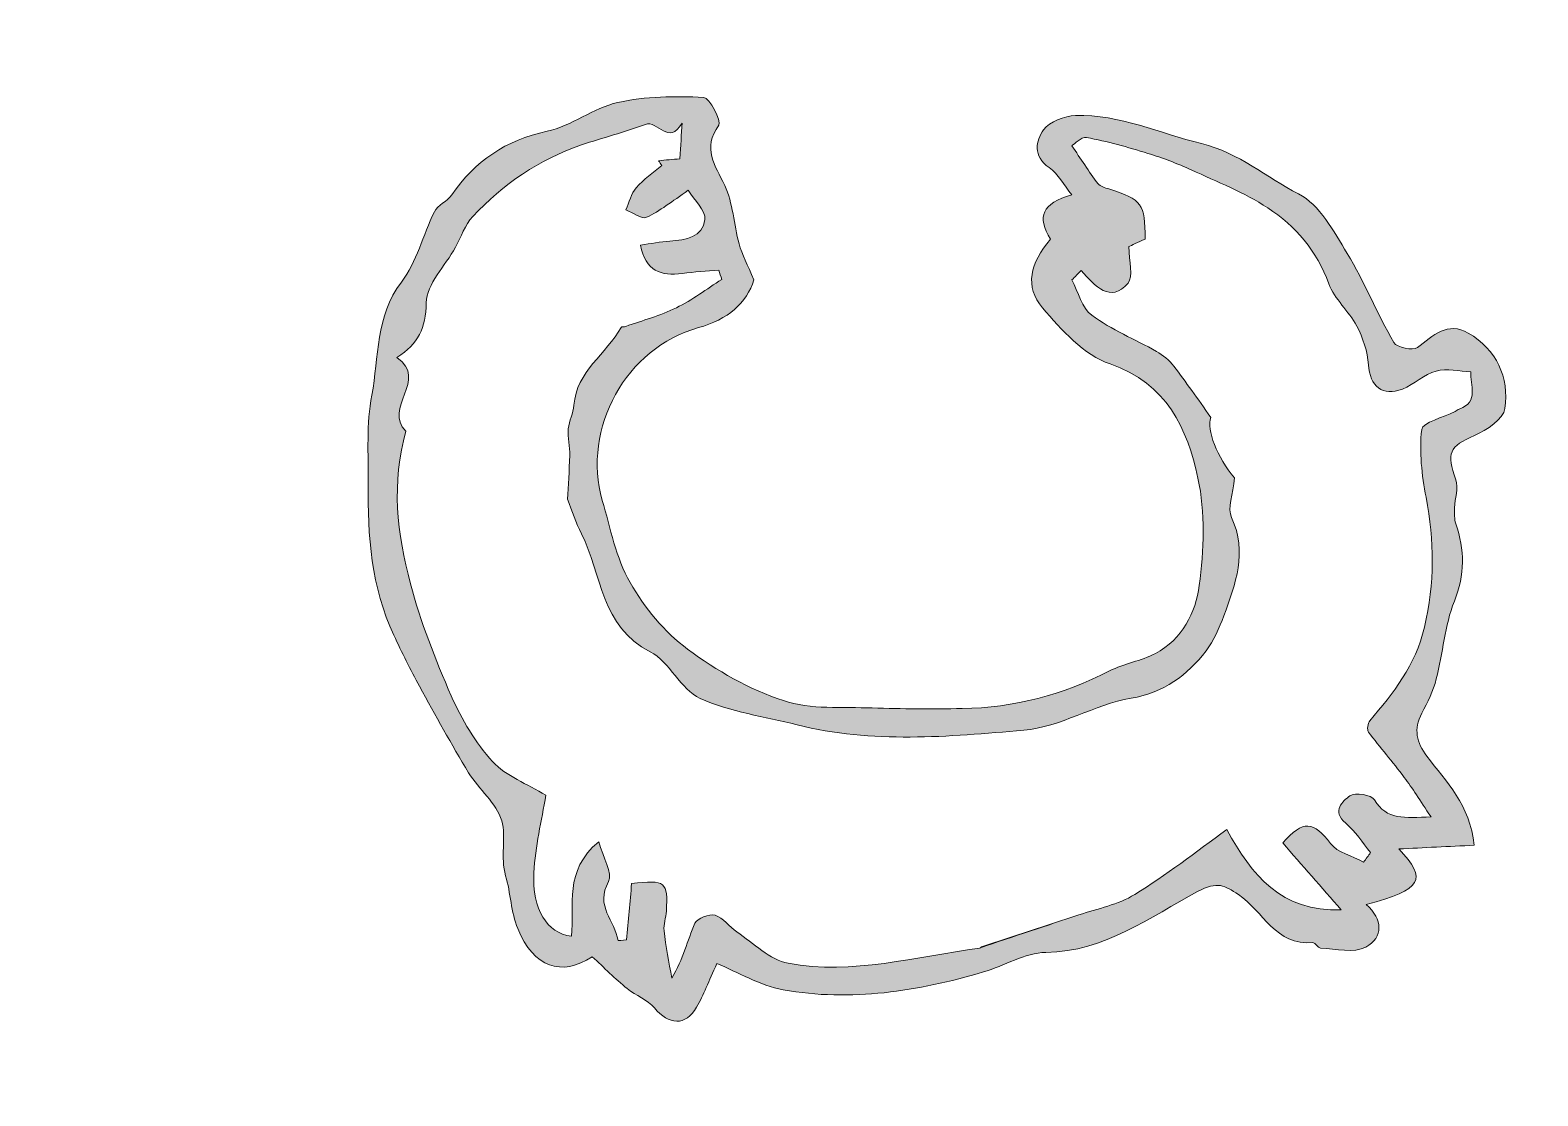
# Model space of a CAD drawing. Header units: inches. Extents: x 2.8 to 15.2, y 2.3 to 21.7.
# Drawn here: x 10.128 to 12.833, y 6.908 to 8.82 of the extents above; entities that cross this region are included whole.
import ezdxf

# ---------------------------------------------------------------- set-up
doc = ezdxf.new("R2010")
doc.units = ezdxf.units.IN
doc.header["$MEASUREMENT"] = 0
doc.layers.add('Layer 1', color=7, linetype='Continuous')

# ---------------------------------------------------------------- blocks, each defined once
blk = doc.blocks.new('block 2')
at = {"layer": 'Layer 1', "lineweight": 0}
blk.add_open_spline([(2.7778, 21.7431), (6.9259, 21.7431), (11.0741, 21.7431), (15.2222, 21.7431), (15.2222, 15.2477), (15.2222, 8.7523), (15.2222, 2.2569), (11.0741, 2.2569), (6.9259, 2.2569), (2.7778, 2.2569), (2.7778, 8.7523), (2.7778, 15.2477), (2.7778, 21.7431)], degree=3, knots=[0, 0, 0, 0, 1, 1, 1, 2, 2, 2, 3, 3, 3, 4, 4, 4, 4], dxfattribs=at)
blk = doc.blocks.new('block 10')
at = {"layer": 'Layer 1', "lineweight": 0}
blk.add_open_spline([(11.3603, 7.1452), (11.3982, 7.1296), (11.4372, 7.1057), (11.4791, 7.0981), (11.601, 7.0761), (11.7208, 7.0954), (11.8384, 7.13), (11.8761, 7.1411), (11.913, 7.1646), (11.9505, 7.1651), (12.0564, 7.1665), (12.1371, 7.2288), (12.2227, 7.2743), (12.2589, 7.2934), (12.2711, 7.2854), (12.2962, 7.2689), (12.3403, 7.2399), (12.3625, 7.1762), (12.4298, 7.1827), (12.4339, 7.1831), (12.4387, 7.1728), (12.4434, 7.1727), (12.4708, 7.1718), (12.5033, 7.1632), (12.5246, 7.1747), (12.5563, 7.1918), (12.5558, 7.2246), (12.5251, 7.2513), (12.6258, 7.2777), (12.6364, 7.2961), (12.5839, 7.3509), (12.6288, 7.3531), (12.6732, 7.3552), (12.7193, 7.3574), (12.7116, 7.4304), (12.6685, 7.4715), (12.6342, 7.5172), (12.6158, 7.5416), (12.6098, 7.5657), (12.6251, 7.5943), (12.6356, 7.6139), (12.6456, 7.6345), (12.6511, 7.656), (12.663, 7.7022), (12.6659, 7.7516), (12.6835, 7.7953), (12.7028, 7.8435), (12.7018, 7.8875), (12.6861, 7.9343), (12.6831, 7.9431), (12.6837, 7.9533), (12.684, 7.9629), (12.6844, 7.9799), (12.6911, 7.9987), (12.6859, 8.0134), (12.6685, 8.0618), (12.6743, 8.073), (12.7197, 8.0928), (12.7416, 8.1023), (12.7715, 8.1224), (12.7742, 8.1412), (12.7823, 8.1975), (12.759, 8.2472), (12.7084, 8.2768), (12.6719, 8.2982), (12.6451, 8.2722), (12.6171, 8.2505), (12.6094, 8.2445), (12.5799, 8.2507), (12.5748, 8.2596), (12.5449, 8.3118), (12.5223, 8.3683), (12.4911, 8.4197), (12.4672, 8.4592), (12.4415, 8.5075), (12.4039, 8.5265), (12.3461, 8.5558), (12.2977, 8.6003), (12.2298, 8.6168), (12.1547, 8.635), (12.0832, 8.6697), (12.0038, 8.667), (11.9838, 8.6663), (11.9572, 8.6563), (11.9463, 8.6413), (11.9324, 8.622), (11.9266, 8.5944), (11.9563, 8.5737), (11.9727, 8.5624), (11.983, 8.5424), (11.9972, 8.5249), (11.9435, 8.5088), (11.9338, 8.4862), (11.9588, 8.4452), (11.9222, 8.4017), (11.9121, 8.3602), (11.9445, 8.322), (11.9783, 8.2821), (12.0189, 8.2373), (12.0657, 8.2212), (12.1681, 8.1859), (12.2041, 8.1053), (12.2235, 8.0162), (12.2369, 7.9545), (12.234, 7.887), (12.2257, 7.8238), (12.2194, 7.7753), (12.1954, 7.7269), (12.147, 7.7016), (12.1212, 7.6881), (12.0908, 7.6836), (12.0648, 7.6703), (11.9815, 7.6278), (11.8937, 7.6041), (11.8002, 7.6028), (11.7465, 7.6021), (11.6927, 7.6019), (11.6391, 7.6039), (11.5856, 7.6059), (11.5288, 7.6006), (11.4796, 7.617), (11.4186, 7.6373), (11.3596, 7.6707), (11.3078, 7.7094), (11.2664, 7.7404), (11.2301, 7.7837), (11.2045, 7.8288), (11.1793, 7.8732), (11.1692, 7.9264), (11.1547, 7.9764), (11.1175, 8.1051), (11.1976, 8.2509), (11.3271, 8.2864), (11.3802, 8.3009), (11.4138, 8.3305), (11.4267, 8.3722), (11.4154, 8.3991), (11.4054, 8.4174), (11.4, 8.4369), (11.3904, 8.4717), (11.3893, 8.5099), (11.3743, 8.5417), (11.357, 8.5781), (11.3332, 8.6078), (11.3638, 8.6497), (11.369, 8.6569), (11.3471, 8.6992), (11.3366, 8.6997), (11.2853, 8.702), (11.2323, 8.7017), (11.1825, 8.6906), (11.1385, 8.6808), (11.0996, 8.6483), (11.0556, 8.6389), (10.9815, 8.6231), (10.9265, 8.5855), (10.8844, 8.5245), (10.8763, 8.5128), (10.8595, 8.5064), (10.8534, 8.4941), (10.8326, 8.4526), (10.8219, 8.4041), (10.7944, 8.3682), (10.747, 8.3063), (10.7541, 8.2334), (10.7411, 8.1652), (10.7313, 8.1137), (10.735, 8.0595), (10.7345, 8.0065), (10.7336, 7.9132), (10.74, 7.8207), (10.7806, 7.7344), (10.7952, 7.7034), (10.8102, 7.6727), (10.8267, 7.6427), (10.8552, 7.5905), (10.8838, 7.5384), (10.9148, 7.4877), (10.9331, 7.4577), (10.9649, 7.4332), (10.9742, 7.4014), (10.9828, 7.3716), (10.9713, 7.3359), (10.9811, 7.3027), (10.9903, 7.2717), (10.9909, 7.2376), (11.0029, 7.208), (11.0314, 7.1377), (11.0815, 7.1213), (11.1367, 7.1573), (11.1578, 7.1378), (11.1777, 7.118), (11.1992, 7.1002), (11.2147, 7.0874), (11.2362, 7.0804), (11.2484, 7.0654), (11.2735, 7.0346), (11.3045, 7.0326), (11.3238, 7.0666), (11.3365, 7.0889), (11.3456, 7.1133), (11.3603, 7.1452)], degree=3, knots=[0, 0, 0, 0, 1, 1, 1, 2, 2, 2, 3, 3, 3, 4, 4, 4, 5, 5, 5, 6, 6, 6, 7, 7, 7, 8, 8, 8, 9, 9, 9, 10, 10, 10, 11, 11, 11, 12, 12, 12, 13, 13, 13, 14, 14, 14, 15, 15, 15, 16, 16, 16, 17, 17, 17, 18, 18, 18, 19, 19, 19, 20, 20, 20, 21, 21, 21, 22, 22, 22, 23, 23, 23, 24, 24, 24, 25, 25, 25, 26, 26, 26, 27, 27, 27, 28, 28, 28, 29, 29, 29, 30, 30, 30, 31, 31, 31, 32, 32, 32, 33, 33, 33, 34, 34, 34, 35, 35, 35, 36, 36, 36, 37, 37, 37, 38, 38, 38, 39, 39, 39, 40, 40, 40, 41, 41, 41, 42, 42, 42, 43, 43, 43, 44, 44, 44, 45, 45, 45, 46, 46, 46, 47, 47, 47, 48, 48, 48, 49, 49, 49, 50, 50, 50, 51, 51, 51, 52, 52, 52, 53, 53, 53, 54, 54, 54, 55, 55, 55, 56, 56, 56, 57, 57, 57, 58, 58, 58, 59, 59, 59, 60, 60, 60, 61, 61, 61, 62, 62, 62, 63, 63, 63, 64, 64, 64, 65, 65, 65, 66, 66, 66, 67, 67, 67, 67], dxfattribs=at)
blk = doc.blocks.new('block 57')
at = {"layer": 'Layer 1', "lineweight": 0}
blk.add_open_spline([(11.3603, 7.1452), (11.3456, 7.1133), (11.3365, 7.0889), (11.3238, 7.0666), (11.3045, 7.0326), (11.2735, 7.0346), (11.2484, 7.0654), (11.2362, 7.0804), (11.2147, 7.0874), (11.1992, 7.1002), (11.1777, 7.118), (11.1578, 7.1378), (11.1367, 7.1573), (11.0815, 7.1213), (11.0314, 7.1377), (11.0029, 7.208), (10.9909, 7.2376), (10.9903, 7.2717), (10.9811, 7.3027), (10.9713, 7.3359), (10.9828, 7.3716), (10.9742, 7.4014), (10.9649, 7.4332), (10.9331, 7.4577), (10.9148, 7.4877), (10.8838, 7.5384), (10.8552, 7.5905), (10.8267, 7.6427), (10.8102, 7.6727), (10.7952, 7.7034), (10.7806, 7.7344), (10.74, 7.8207), (10.7336, 7.9132), (10.7345, 8.0065), (10.735, 8.0595), (10.7313, 8.1137), (10.7411, 8.1652), (10.7541, 8.2334), (10.747, 8.3063), (10.7944, 8.3682), (10.8219, 8.4041), (10.8326, 8.4526), (10.8534, 8.4941), (10.8595, 8.5064), (10.8763, 8.5128), (10.8844, 8.5245), (10.9265, 8.5855), (10.9815, 8.6231), (11.0556, 8.6389), (11.0996, 8.6483), (11.1385, 8.6808), (11.1825, 8.6906), (11.2323, 8.7017), (11.2853, 8.702), (11.3366, 8.6997), (11.3471, 8.6992), (11.369, 8.6569), (11.3638, 8.6497), (11.3332, 8.6078), (11.357, 8.5781), (11.3743, 8.5417), (11.3893, 8.5099), (11.3904, 8.4717), (11.4, 8.4369), (11.4054, 8.4174), (11.4154, 8.3991), (11.4267, 8.3722), (11.4138, 8.3305), (11.3802, 8.3009), (11.3271, 8.2864), (11.1976, 8.2509), (11.1175, 8.1051), (11.1547, 7.9764), (11.1692, 7.9264), (11.1793, 7.8732), (11.2045, 7.8288), (11.2301, 7.7837), (11.2664, 7.7404), (11.3078, 7.7094), (11.3596, 7.6707), (11.4186, 7.6373), (11.4796, 7.617), (11.5288, 7.6006), (11.5856, 7.6059), (11.6391, 7.6039), (11.6927, 7.6019), (11.7465, 7.6021), (11.8002, 7.6028), (11.8937, 7.6041), (11.9815, 7.6278), (12.0648, 7.6703), (12.0908, 7.6836), (12.1212, 7.6881), (12.147, 7.7016), (12.1954, 7.7269), (12.2194, 7.7753), (12.2257, 7.8238), (12.234, 7.887), (12.2369, 7.9545), (12.2235, 8.0162), (12.2041, 8.1053), (12.1681, 8.1859), (12.0657, 8.2212), (12.0189, 8.2373), (11.9783, 8.2821), (11.9445, 8.322), (11.9121, 8.3602), (11.9222, 8.4017), (11.9588, 8.4452), (11.9338, 8.4862), (11.9435, 8.5088), (11.9972, 8.5249), (11.983, 8.5424), (11.9727, 8.5624), (11.9563, 8.5737), (11.9266, 8.5944), (11.9324, 8.622), (11.9463, 8.6413), (11.9572, 8.6563), (11.9838, 8.6663), (12.0038, 8.667), (12.0832, 8.6697), (12.1547, 8.635), (12.2298, 8.6168), (12.2977, 8.6003), (12.3461, 8.5558), (12.4039, 8.5265), (12.4415, 8.5075), (12.4672, 8.4592), (12.4911, 8.4197), (12.5223, 8.3683), (12.5449, 8.3118), (12.5748, 8.2596), (12.5799, 8.2507), (12.6094, 8.2445), (12.6171, 8.2505), (12.6451, 8.2722), (12.6719, 8.2982), (12.7084, 8.2768), (12.759, 8.2472), (12.7823, 8.1975), (12.7742, 8.1412), (12.7715, 8.1224), (12.7416, 8.1023), (12.7197, 8.0928), (12.6743, 8.073), (12.6685, 8.0618), (12.6859, 8.0134), (12.6911, 7.9987), (12.6844, 7.9799), (12.684, 7.9629), (12.6837, 7.9533), (12.6831, 7.9431), (12.6861, 7.9343), (12.7018, 7.8875), (12.7028, 7.8435), (12.6835, 7.7953), (12.6659, 7.7516), (12.663, 7.7022), (12.6511, 7.656), (12.6456, 7.6345), (12.6356, 7.6139), (12.6251, 7.5943), (12.6098, 7.5657), (12.6158, 7.5416), (12.6342, 7.5172), (12.6685, 7.4715), (12.7116, 7.4304), (12.7193, 7.3574), (12.6732, 7.3552), (12.6288, 7.3531), (12.5839, 7.3509), (12.6364, 7.2961), (12.6258, 7.2777), (12.5251, 7.2513), (12.5558, 7.2246), (12.5563, 7.1918), (12.5246, 7.1747), (12.5033, 7.1632), (12.4708, 7.1718), (12.4434, 7.1727), (12.4387, 7.1728), (12.4339, 7.1831), (12.4298, 7.1827), (12.3625, 7.1762), (12.3403, 7.2399), (12.2962, 7.2689), (12.2711, 7.2854), (12.2589, 7.2934), (12.2227, 7.2743), (12.1371, 7.2288), (12.0564, 7.1665), (11.9505, 7.1651), (11.913, 7.1646), (11.8761, 7.1411), (11.8384, 7.13), (11.7208, 7.0954), (11.601, 7.0761), (11.4791, 7.0981), (11.4372, 7.1057), (11.3982, 7.1296), (11.3603, 7.1452)], degree=3, knots=[0, 0, 0, 0, 1, 1, 1, 2, 2, 2, 3, 3, 3, 4, 4, 4, 5, 5, 5, 6, 6, 6, 7, 7, 7, 8, 8, 8, 9, 9, 9, 10, 10, 10, 11, 11, 11, 12, 12, 12, 13, 13, 13, 14, 14, 14, 15, 15, 15, 16, 16, 16, 17, 17, 17, 18, 18, 18, 19, 19, 19, 20, 20, 20, 21, 21, 21, 22, 22, 22, 23, 23, 23, 24, 24, 24, 25, 25, 25, 26, 26, 26, 27, 27, 27, 28, 28, 28, 29, 29, 29, 30, 30, 30, 31, 31, 31, 32, 32, 32, 33, 33, 33, 34, 34, 34, 35, 35, 35, 36, 36, 36, 37, 37, 37, 38, 38, 38, 39, 39, 39, 40, 40, 40, 41, 41, 41, 42, 42, 42, 43, 43, 43, 44, 44, 44, 45, 45, 45, 46, 46, 46, 47, 47, 47, 48, 48, 48, 49, 49, 49, 50, 50, 50, 51, 51, 51, 52, 52, 52, 53, 53, 53, 54, 54, 54, 55, 55, 55, 56, 56, 56, 57, 57, 57, 58, 58, 58, 59, 59, 59, 60, 60, 60, 61, 61, 61, 62, 62, 62, 63, 63, 63, 64, 64, 64, 65, 65, 65, 66, 66, 66, 67, 67, 67, 67], dxfattribs=at)
blk = doc.blocks.new('block 58')
at = {"layer": 'Layer 1', "lineweight": 0}
blk.add_open_spline([(12.0138, 8.389), (12.0083, 8.3833), (12.0027, 8.3777), (11.9972, 8.372), (12.0087, 8.3503), (12.0151, 8.3217), (12.0329, 8.3086), (12.0683, 8.2825), (12.1104, 8.2656), (12.1491, 8.2437), (12.1607, 8.2371), (12.1719, 8.2278), (12.1801, 8.2172), (12.202, 8.1889), (12.2222, 8.1593), (12.2465, 8.1254), (12.2388, 8.1037), (12.2575, 8.0533), (12.289, 8.0169), (12.2862, 7.9872), (12.276, 7.9622), (12.2837, 7.9455), (12.3127, 7.8828), (12.2907, 7.8264), (12.2699, 7.7694), (12.2619, 7.7473), (12.252, 7.7247), (12.2379, 7.7063), (12.2039, 7.662), (12.1631, 7.6318), (12.1033, 7.6213), (12.0377, 7.6098), (11.9761, 7.5696), (11.9108, 7.564), (11.7757, 7.5523), (11.6388, 7.5395), (11.5041, 7.5737), (11.4457, 7.5885), (11.3842, 7.5965), (11.3302, 7.6211), (11.295, 7.637), (11.2756, 7.6867), (11.2406, 7.7046), (11.1516, 7.7502), (11.1539, 7.8436), (11.1173, 7.9165), (11.1075, 7.9361), (11.1007, 7.9572), (11.0922, 7.9785), (11.0935, 8.0022), (11.0956, 8.0297), (11.0962, 8.0571), (11.0965, 8.073), (11.0925, 8.0891), (11.0937, 8.1049), (11.0949, 8.1192), (11.1028, 8.1329), (11.1038, 8.1471), (11.108, 8.2085), (11.1624, 8.2391), (11.1884, 8.2869), (11.1892, 8.2885), (11.1941, 8.2876), (11.1968, 8.2886), (11.2272, 8.2994), (11.2587, 8.3079), (11.2875, 8.322), (11.3161, 8.3361), (11.3419, 8.3557), (11.369, 8.3729), (11.3672, 8.3786), (11.3654, 8.3842), (11.3636, 8.3898), (11.3417, 8.3878), (11.3198, 8.3867), (11.2981, 8.3838), (11.2601, 8.3786), (11.2321, 8.3877), (11.2233, 8.4344), (11.2418, 8.4371), (11.2588, 8.4407), (11.2759, 8.4418), (11.3045, 8.4436), (11.3348, 8.4493), (11.3386, 8.4806), (11.3406, 8.4965), (11.3197, 8.5153), (11.309, 8.5329), (11.2793, 8.513), (11.2581, 8.4955), (11.234, 8.4845), (11.2254, 8.4806), (11.2095, 8.4929), (11.1969, 8.4978), (11.2029, 8.5113), (11.2064, 8.5269), (11.2156, 8.5376), (11.2286, 8.5528), (11.2459, 8.5643), (11.2614, 8.5774), (11.2595, 8.5803), (11.2576, 8.5832), (11.2557, 8.586), (11.2684, 8.5872), (11.281, 8.5883), (11.294, 8.5895), (11.2953, 8.6127), (11.2965, 8.6332), (11.2977, 8.6536), (11.275, 8.612), (11.2532, 8.6594), (11.2319, 8.6512), (11.1946, 8.6367), (11.1552, 8.6274), (11.1173, 8.6143), (11.0414, 8.5883), (10.9767, 8.544), (10.9221, 8.4859), (10.9081, 8.471), (10.9016, 8.4492), (10.8913, 8.4307), (10.8728, 8.3974), (10.8393, 8.3645), (10.8388, 8.331), (10.838, 8.2859), (10.8246, 8.2571), (10.7862, 8.233), (10.8441, 8.1926), (10.7596, 8.1415), (10.8023, 8.1008), (10.7759, 8.0086), (10.7864, 7.9165), (10.8104, 7.8269), (10.8288, 7.758), (10.855, 7.6907), (10.8837, 7.6254), (10.9023, 7.5832), (10.927, 7.5414), (10.9579, 7.5076), (10.982, 7.4814), (11.0198, 7.4677), (11.0533, 7.4474), (11.0459, 7.4016), (11.0341, 7.3551), (11.0319, 7.3081), (11.0288, 7.2415), (11.055, 7.2007), (11.0991, 7.1941), (11.1051, 7.2492), (11.0847, 7.3115), (11.1483, 7.3637), (11.1558, 7.3361), (11.1742, 7.3064), (11.1659, 7.2922), (11.1408, 7.2488), (11.1778, 7.2213), (11.1829, 7.1865), (11.1829, 7.1862), (11.1908, 7.1871), (11.1981, 7.1876), (11.2012, 7.222), (11.2043, 7.2559), (11.2073, 7.2887), (11.2681, 7.296), (11.2729, 7.292), (11.2696, 7.2391), (11.2689, 7.2274), (11.2641, 7.2155), (11.2654, 7.2041), (11.2687, 7.1757), (11.2745, 7.1475), (11.2792, 7.1192), (11.2999, 7.1532), (11.3075, 7.1866), (11.3207, 7.2174), (11.3246, 7.2264), (11.3467, 7.2349), (11.3569, 7.2319), (11.3716, 7.2274), (11.3824, 7.2111), (11.3962, 7.2018), (11.4263, 7.1817), (11.4551, 7.1518), (11.4882, 7.1456), (11.6039, 7.1239), (11.7172, 7.158), (11.8313, 7.1727), (11.8326, 7.1728), (11.8336, 7.1744), (11.8349, 7.1749), (11.8932, 7.1941), (11.9516, 7.213), (12.0098, 7.2325), (12.0436, 7.2438), (12.0804, 7.2508), (12.1101, 7.2691), (12.1663, 7.3036), (12.2183, 7.3447), (12.2754, 7.3855), (12.3195, 7.3042), (12.3726, 7.2374), (12.4806, 7.2417), (12.4454, 7.2818), (12.4102, 7.3219), (12.3755, 7.3616), (12.4125, 7.4036), (12.4309, 7.4004), (12.4611, 7.3608), (12.4737, 7.3441), (12.5004, 7.3381), (12.5207, 7.3273), (12.5249, 7.333), (12.5291, 7.3387), (12.5333, 7.3444), (12.5186, 7.3621), (12.5058, 7.3822), (12.4885, 7.397), (12.4627, 7.4191), (12.4835, 7.437), (12.4959, 7.4459), (12.5051, 7.4525), (12.5353, 7.4479), (12.5403, 7.4392), (12.5621, 7.4016), (12.5934, 7.4073), (12.6416, 7.4082), (12.6212, 7.4385), (12.6084, 7.4597), (12.5936, 7.4793), (12.5728, 7.5069), (12.55, 7.533), (12.5294, 7.5607), (12.5264, 7.5647), (12.5281, 7.5763), (12.5319, 7.5808), (12.5743, 7.6311), (12.6135, 7.6799), (12.6299, 7.7487), (12.6487, 7.8281), (12.6473, 7.9036), (12.6327, 7.9819), (12.6252, 8.0219), (12.62, 8.0639), (12.625, 8.1036), (12.6267, 8.1166), (12.6638, 8.1251), (12.6847, 8.1357), (12.6873, 8.137), (12.6895, 8.1393), (12.6922, 8.1403), (12.729, 8.1532), (12.7107, 8.1834), (12.7133, 8.2071), (12.6924, 8.2079), (12.6702, 8.2136), (12.6508, 8.2084), (12.6294, 8.2027), (12.6115, 8.1848), (12.5904, 8.1763), (12.5544, 8.1619), (12.5321, 8.1813), (12.5294, 8.2198), (12.5277, 8.2434), (12.5195, 8.2681), (12.5085, 8.2893), (12.4944, 8.3161), (12.4683, 8.3376), (12.4582, 8.3653), (12.4368, 8.4242), (12.3987, 8.4688), (12.3487, 8.5014), (12.3062, 8.5291), (12.2579, 8.5482), (12.2115, 8.5695), (12.1863, 8.5811), (12.16, 8.591), (12.1335, 8.5991), (12.0973, 8.6103), (12.0606, 8.6208), (12.0234, 8.6275), (12.0139, 8.6292), (12.0017, 8.6156), (11.9971, 8.6129), (12.0128, 8.5897), (12.0277, 8.5667), (12.0441, 8.5448), (12.048, 8.5397), (12.0566, 8.5376), (12.0635, 8.5353), (12.1238, 8.5156), (12.1287, 8.509), (12.1285, 8.4453), (12.1162, 8.4396), (12.1035, 8.4337), (12.0995, 8.4319), (12.0995, 8.4051), (12.1078, 8.3781), (12.098, 8.3665), (12.0664, 8.3292), (12.0389, 8.361), (12.0138, 8.389)], degree=3, knots=[0, 0, 0, 0, 1, 1, 1, 2, 2, 2, 3, 3, 3, 4, 4, 4, 5, 5, 5, 6, 6, 6, 7, 7, 7, 8, 8, 8, 9, 9, 9, 10, 10, 10, 11, 11, 11, 12, 12, 12, 13, 13, 13, 14, 14, 14, 15, 15, 15, 16, 16, 16, 17, 17, 17, 18, 18, 18, 19, 19, 19, 20, 20, 20, 21, 21, 21, 22, 22, 22, 23, 23, 23, 24, 24, 24, 25, 25, 25, 26, 26, 26, 27, 27, 27, 28, 28, 28, 29, 29, 29, 30, 30, 30, 31, 31, 31, 32, 32, 32, 33, 33, 33, 34, 34, 34, 35, 35, 35, 36, 36, 36, 37, 37, 37, 38, 38, 38, 39, 39, 39, 40, 40, 40, 41, 41, 41, 42, 42, 42, 43, 43, 43, 44, 44, 44, 45, 45, 45, 46, 46, 46, 47, 47, 47, 48, 48, 48, 49, 49, 49, 50, 50, 50, 51, 51, 51, 52, 52, 52, 53, 53, 53, 54, 54, 54, 55, 55, 55, 56, 56, 56, 57, 57, 57, 58, 58, 58, 59, 59, 59, 60, 60, 60, 61, 61, 61, 62, 62, 62, 63, 63, 63, 64, 64, 64, 65, 65, 65, 66, 66, 66, 67, 67, 67, 68, 68, 68, 69, 69, 69, 70, 70, 70, 71, 71, 71, 72, 72, 72, 73, 73, 73, 74, 74, 74, 75, 75, 75, 76, 76, 76, 77, 77, 77, 78, 78, 78, 79, 79, 79, 80, 80, 80, 81, 81, 81, 82, 82, 82, 83, 83, 83, 84, 84, 84, 85, 85, 85, 86, 86, 86, 87, 87, 87, 88, 88, 88, 89, 89, 89, 90, 90, 90, 91, 91, 91, 92, 92, 92, 93, 93, 93, 94, 94, 94, 95, 95, 95, 96, 96, 96, 97, 97, 97, 98, 98, 98, 99, 99, 99, 100, 100, 100, 100], dxfattribs=at)
blk = doc.blocks.new('block 59')
at = {"layer": 'Layer 1', "true_color": 0xffffff}
h = blk.add_hatch(color=7, dxfattribs=at)
h.dxf.hatch_style = 2
edge = h.paths.add_edge_path()
edge.add_spline(control_points=[(11.3603, 7.1452), (11.3456, 7.1133), (11.3365, 7.0889), (11.3238, 7.0666), (11.3045, 7.0326), (11.2735, 7.0346), (11.2484, 7.0654), (11.2362, 7.0804), (11.2147, 7.0874), (11.1992, 7.1002), (11.1777, 7.118), (11.1578, 7.1378), (11.1367, 7.1573), (11.0815, 7.1213), (11.0314, 7.1377), (11.0029, 7.208), (10.9909, 7.2376), (10.9903, 7.2717), (10.9811, 7.3027), (10.9713, 7.3359), (10.9828, 7.3716), (10.9742, 7.4014), (10.9649, 7.4332), (10.9331, 7.4577), (10.9148, 7.4877), (10.8838, 7.5384), (10.8552, 7.5905), (10.8267, 7.6427), (10.8102, 7.6727), (10.7952, 7.7034), (10.7806, 7.7344), (10.74, 7.8207), (10.7336, 7.9132), (10.7345, 8.0065), (10.735, 8.0595), (10.7313, 8.1137), (10.7411, 8.1652), (10.7541, 8.2334), (10.747, 8.3063), (10.7944, 8.3682), (10.8219, 8.4041), (10.8326, 8.4526), (10.8534, 8.4941), (10.8595, 8.5064), (10.8763, 8.5128), (10.8844, 8.5245), (10.9265, 8.5855), (10.9815, 8.6231), (11.0556, 8.6389), (11.0996, 8.6483), (11.1385, 8.6808), (11.1825, 8.6906), (11.2323, 8.7017), (11.2853, 8.702), (11.3366, 8.6997), (11.3471, 8.6992), (11.369, 8.6569), (11.3638, 8.6497), (11.3332, 8.6078), (11.357, 8.5781), (11.3743, 8.5417), (11.3893, 8.5099), (11.3904, 8.4717), (11.4, 8.4369), (11.4054, 8.4174), (11.4154, 8.3991), (11.4267, 8.3722), (11.4138, 8.3305), (11.3802, 8.3009), (11.3271, 8.2864), (11.1976, 8.2509), (11.1175, 8.1051), (11.1547, 7.9764), (11.1692, 7.9264), (11.1793, 7.8732), (11.2045, 7.8288), (11.2301, 7.7837), (11.2664, 7.7404), (11.3078, 7.7094), (11.3596, 7.6707), (11.4186, 7.6373), (11.4796, 7.617), (11.5288, 7.6006), (11.5856, 7.6059), (11.6391, 7.6039), (11.6927, 7.6019), (11.7465, 7.6021), (11.8002, 7.6028), (11.8937, 7.6041), (11.9815, 7.6278), (12.0648, 7.6703), (12.0908, 7.6836), (12.1212, 7.6881), (12.147, 7.7016), (12.1954, 7.7269), (12.2194, 7.7753), (12.2257, 7.8238), (12.234, 7.887), (12.2369, 7.9545), (12.2235, 8.0162), (12.2041, 8.1053), (12.1681, 8.1859), (12.0657, 8.2212), (12.0189, 8.2373), (11.9783, 8.2821), (11.9445, 8.322), (11.9121, 8.3602), (11.9222, 8.4017), (11.9588, 8.4452), (11.9338, 8.4862), (11.9435, 8.5088), (11.9972, 8.5249), (11.983, 8.5424), (11.9727, 8.5624), (11.9563, 8.5737), (11.9266, 8.5944), (11.9324, 8.622), (11.9463, 8.6413), (11.9572, 8.6563), (11.9838, 8.6663), (12.0038, 8.667), (12.0832, 8.6697), (12.1547, 8.635), (12.2298, 8.6168), (12.2977, 8.6003), (12.3461, 8.5558), (12.4039, 8.5265), (12.4415, 8.5075), (12.4672, 8.4592), (12.4911, 8.4197), (12.5223, 8.3683), (12.5449, 8.3118), (12.5748, 8.2596), (12.5799, 8.2507), (12.6094, 8.2445), (12.6171, 8.2505), (12.6451, 8.2722), (12.6719, 8.2982), (12.7084, 8.2768), (12.759, 8.2472), (12.7823, 8.1975), (12.7742, 8.1412), (12.7715, 8.1224), (12.7416, 8.1023), (12.7197, 8.0928), (12.6743, 8.073), (12.6685, 8.0618), (12.6859, 8.0134), (12.6911, 7.9987), (12.6844, 7.9799), (12.684, 7.9629), (12.6837, 7.9533), (12.6831, 7.9431), (12.6861, 7.9343), (12.7018, 7.8875), (12.7028, 7.8435), (12.6835, 7.7953), (12.6659, 7.7516), (12.663, 7.7022), (12.6511, 7.656), (12.6456, 7.6345), (12.6356, 7.6139), (12.6251, 7.5943), (12.6098, 7.5657), (12.6158, 7.5416), (12.6342, 7.5172), (12.6685, 7.4715), (12.7116, 7.4304), (12.7193, 7.3574), (12.6732, 7.3552), (12.6288, 7.3531), (12.5839, 7.3509), (12.6364, 7.2961), (12.6258, 7.2777), (12.5251, 7.2513), (12.5558, 7.2246), (12.5563, 7.1918), (12.5246, 7.1747), (12.5033, 7.1632), (12.4708, 7.1718), (12.4434, 7.1727), (12.4387, 7.1728), (12.4339, 7.1831), (12.4298, 7.1827), (12.3625, 7.1762), (12.3403, 7.2399), (12.2962, 7.2689), (12.2711, 7.2854), (12.2589, 7.2934), (12.2227, 7.2743), (12.1371, 7.2288), (12.0564, 7.1665), (11.9505, 7.1651), (11.913, 7.1646), (11.8761, 7.1411), (11.8384, 7.13), (11.7208, 7.0954), (11.601, 7.0761), (11.4791, 7.0981), (11.4372, 7.1057), (11.3982, 7.1296), (11.3603, 7.1452)], knot_values=[0, 0, 0, 0, 1, 1, 1, 2, 2, 2, 3, 3, 3, 4, 4, 4, 5, 5, 5, 6, 6, 6, 7, 7, 7, 8, 8, 8, 9, 9, 9, 10, 10, 10, 11, 11, 11, 12, 12, 12, 13, 13, 13, 14, 14, 14, 15, 15, 15, 16, 16, 16, 17, 17, 17, 18, 18, 18, 19, 19, 19, 20, 20, 20, 21, 21, 21, 22, 22, 22, 23, 23, 23, 24, 24, 24, 25, 25, 25, 26, 26, 26, 27, 27, 27, 28, 28, 28, 29, 29, 29, 30, 30, 30, 31, 31, 31, 32, 32, 32, 33, 33, 33, 34, 34, 34, 35, 35, 35, 36, 36, 36, 37, 37, 37, 38, 38, 38, 39, 39, 39, 40, 40, 40, 41, 41, 41, 42, 42, 42, 43, 43, 43, 44, 44, 44, 45, 45, 45, 46, 46, 46, 47, 47, 47, 48, 48, 48, 49, 49, 49, 50, 50, 50, 51, 51, 51, 52, 52, 52, 53, 53, 53, 54, 54, 54, 55, 55, 55, 56, 56, 56, 57, 57, 57, 58, 58, 58, 59, 59, 59, 60, 60, 60, 61, 61, 61, 62, 62, 62, 63, 63, 63, 64, 64, 64, 65, 65, 65, 66, 66, 66, 67, 67, 67, 67], degree=3, periodic=1)
edge = h.paths.add_edge_path()
edge.add_spline(control_points=[(12.0138, 8.389), (12.0083, 8.3833), (12.0027, 8.3777), (11.9972, 8.372), (12.0087, 8.3503), (12.0151, 8.3217), (12.0329, 8.3086), (12.0683, 8.2825), (12.1104, 8.2656), (12.1491, 8.2437), (12.1607, 8.2371), (12.1719, 8.2278), (12.1801, 8.2172), (12.202, 8.1889), (12.2222, 8.1593), (12.2465, 8.1254), (12.2388, 8.1037), (12.2575, 8.0533), (12.289, 8.0169), (12.2862, 7.9872), (12.276, 7.9622), (12.2837, 7.9455), (12.3127, 7.8828), (12.2907, 7.8264), (12.2699, 7.7694), (12.2619, 7.7473), (12.252, 7.7247), (12.2379, 7.7063), (12.2039, 7.662), (12.1631, 7.6318), (12.1033, 7.6213), (12.0377, 7.6098), (11.9761, 7.5696), (11.9108, 7.564), (11.7757, 7.5523), (11.6388, 7.5395), (11.5041, 7.5737), (11.4457, 7.5885), (11.3842, 7.5965), (11.3302, 7.6211), (11.295, 7.637), (11.2756, 7.6867), (11.2406, 7.7046), (11.1516, 7.7502), (11.1539, 7.8436), (11.1173, 7.9165), (11.1075, 7.9361), (11.1007, 7.9572), (11.0922, 7.9785), (11.0935, 8.0022), (11.0956, 8.0297), (11.0962, 8.0571), (11.0965, 8.073), (11.0925, 8.0891), (11.0937, 8.1049), (11.0949, 8.1192), (11.1028, 8.1329), (11.1038, 8.1471), (11.108, 8.2085), (11.1624, 8.2391), (11.1884, 8.2869), (11.1892, 8.2885), (11.1941, 8.2876), (11.1968, 8.2886), (11.2272, 8.2994), (11.2587, 8.3079), (11.2875, 8.322), (11.3161, 8.3361), (11.3419, 8.3557), (11.369, 8.3729), (11.3672, 8.3786), (11.3654, 8.3842), (11.3636, 8.3898), (11.3417, 8.3878), (11.3198, 8.3867), (11.2981, 8.3838), (11.2601, 8.3786), (11.2321, 8.3877), (11.2233, 8.4344), (11.2418, 8.4371), (11.2588, 8.4407), (11.2759, 8.4418), (11.3045, 8.4436), (11.3348, 8.4493), (11.3386, 8.4806), (11.3406, 8.4965), (11.3197, 8.5153), (11.309, 8.5329), (11.2793, 8.513), (11.2581, 8.4955), (11.234, 8.4845), (11.2254, 8.4806), (11.2095, 8.4929), (11.1969, 8.4978), (11.2029, 8.5113), (11.2064, 8.5269), (11.2156, 8.5376), (11.2286, 8.5528), (11.2459, 8.5643), (11.2614, 8.5774), (11.2595, 8.5803), (11.2576, 8.5832), (11.2557, 8.586), (11.2684, 8.5872), (11.281, 8.5883), (11.294, 8.5895), (11.2953, 8.6127), (11.2965, 8.6332), (11.2977, 8.6536), (11.275, 8.612), (11.2532, 8.6594), (11.2319, 8.6512), (11.1946, 8.6367), (11.1552, 8.6274), (11.1173, 8.6143), (11.0414, 8.5883), (10.9767, 8.544), (10.9221, 8.4859), (10.9081, 8.471), (10.9016, 8.4492), (10.8913, 8.4307), (10.8728, 8.3974), (10.8393, 8.3645), (10.8388, 8.331), (10.838, 8.2859), (10.8246, 8.2571), (10.7862, 8.233), (10.8441, 8.1926), (10.7596, 8.1415), (10.8023, 8.1008), (10.7759, 8.0086), (10.7864, 7.9165), (10.8104, 7.8269), (10.8288, 7.758), (10.855, 7.6907), (10.8837, 7.6254), (10.9023, 7.5832), (10.927, 7.5414), (10.9579, 7.5076), (10.982, 7.4814), (11.0198, 7.4677), (11.0533, 7.4474), (11.0459, 7.4016), (11.0341, 7.3551), (11.0319, 7.3081), (11.0288, 7.2415), (11.055, 7.2007), (11.0991, 7.1941), (11.1051, 7.2492), (11.0847, 7.3115), (11.1483, 7.3637), (11.1558, 7.3361), (11.1742, 7.3064), (11.1659, 7.2922), (11.1408, 7.2488), (11.1778, 7.2213), (11.1829, 7.1865), (11.1829, 7.1862), (11.1908, 7.1871), (11.1981, 7.1876), (11.2012, 7.222), (11.2043, 7.2559), (11.2073, 7.2887), (11.2681, 7.296), (11.2729, 7.292), (11.2696, 7.2391), (11.2689, 7.2274), (11.2641, 7.2155), (11.2654, 7.2041), (11.2687, 7.1757), (11.2745, 7.1475), (11.2792, 7.1192), (11.2999, 7.1532), (11.3075, 7.1866), (11.3207, 7.2174), (11.3246, 7.2264), (11.3467, 7.2349), (11.3569, 7.2319), (11.3716, 7.2274), (11.3824, 7.2111), (11.3962, 7.2018), (11.4263, 7.1817), (11.4551, 7.1518), (11.4882, 7.1456), (11.6039, 7.1239), (11.7172, 7.158), (11.8313, 7.1727), (11.8932, 7.1941), (11.9516, 7.213), (12.0098, 7.2325), (12.0436, 7.2438), (12.0804, 7.2508), (12.1101, 7.2691), (12.1663, 7.3036), (12.2183, 7.3447), (12.2754, 7.3855), (12.3195, 7.3042), (12.3726, 7.2374), (12.4806, 7.2417), (12.4454, 7.2818), (12.4102, 7.3219), (12.3755, 7.3616), (12.4125, 7.4036), (12.4309, 7.4004), (12.4611, 7.3608), (12.4737, 7.3441), (12.5004, 7.3381), (12.5207, 7.3273), (12.5249, 7.333), (12.5291, 7.3387), (12.5333, 7.3444), (12.5186, 7.3621), (12.5058, 7.3822), (12.4885, 7.397), (12.4627, 7.4191), (12.4835, 7.437), (12.4959, 7.4459), (12.5051, 7.4525), (12.5353, 7.4479), (12.5403, 7.4392), (12.5621, 7.4016), (12.5934, 7.4073), (12.6416, 7.4082), (12.6212, 7.4385), (12.6084, 7.4597), (12.5936, 7.4793), (12.5728, 7.5069), (12.55, 7.533), (12.5294, 7.5607), (12.5264, 7.5647), (12.5281, 7.5763), (12.5319, 7.5808), (12.5743, 7.6311), (12.6135, 7.6799), (12.6299, 7.7487), (12.6487, 7.8281), (12.6473, 7.9036), (12.6327, 7.9819), (12.6252, 8.0219), (12.62, 8.0639), (12.625, 8.1036), (12.6267, 8.1166), (12.6638, 8.1251), (12.6847, 8.1357), (12.6873, 8.137), (12.6895, 8.1393), (12.6922, 8.1403), (12.729, 8.1532), (12.7107, 8.1834), (12.7133, 8.2071), (12.6924, 8.2079), (12.6702, 8.2136), (12.6508, 8.2084), (12.6294, 8.2027), (12.6115, 8.1848), (12.5904, 8.1763), (12.5544, 8.1619), (12.5321, 8.1813), (12.5294, 8.2198), (12.5277, 8.2434), (12.5195, 8.2681), (12.5085, 8.2893), (12.4944, 8.3161), (12.4683, 8.3376), (12.4582, 8.3653), (12.4368, 8.4242), (12.3987, 8.4688), (12.3487, 8.5014), (12.3062, 8.5291), (12.2579, 8.5482), (12.2115, 8.5695), (12.1863, 8.5811), (12.16, 8.591), (12.1335, 8.5991), (12.0973, 8.6103), (12.0606, 8.6208), (12.0234, 8.6275), (12.0139, 8.6292), (12.0017, 8.6156), (11.9971, 8.6129), (12.0128, 8.5897), (12.0277, 8.5667), (12.0441, 8.5448), (12.048, 8.5397), (12.0566, 8.5376), (12.0635, 8.5353), (12.1238, 8.5156), (12.1287, 8.509), (12.1285, 8.4453), (12.1162, 8.4396), (12.1035, 8.4337), (12.0995, 8.4319), (12.0995, 8.4051), (12.1078, 8.3781), (12.098, 8.3665), (12.0664, 8.3292), (12.0389, 8.361), (12.0138, 8.389)], knot_values=[0, 0, 0, 0, 1, 1, 1, 2, 2, 2, 3, 3, 3, 4, 4, 4, 5, 5, 5, 6, 6, 6, 7, 7, 7, 8, 8, 8, 9, 9, 9, 10, 10, 10, 11, 11, 11, 12, 12, 12, 13, 13, 13, 14, 14, 14, 15, 15, 15, 16, 16, 16, 17, 17, 17, 18, 18, 18, 19, 19, 19, 20, 20, 20, 21, 21, 21, 22, 22, 22, 23, 23, 23, 24, 24, 24, 25, 25, 25, 26, 26, 26, 27, 27, 27, 28, 28, 28, 29, 29, 29, 30, 30, 30, 31, 31, 31, 32, 32, 32, 33, 33, 33, 34, 34, 34, 35, 35, 35, 36, 36, 36, 37, 37, 37, 38, 38, 38, 39, 39, 39, 40, 40, 40, 41, 41, 41, 42, 42, 42, 43, 43, 43, 44, 44, 44, 45, 45, 45, 46, 46, 46, 47, 47, 47, 48, 48, 48, 49, 49, 49, 50, 50, 50, 51, 51, 51, 52, 52, 52, 53, 53, 53, 54, 54, 54, 55, 55, 55, 56, 56, 56, 57, 57, 57, 58, 58, 58, 59, 59, 59, 60, 60, 60, 61, 61, 61, 62, 62, 62, 63, 63, 63, 64, 64, 64, 65, 65, 65, 66, 66, 66, 67, 67, 67, 68, 68, 68, 69, 69, 69, 70, 70, 70, 71, 71, 71, 72, 72, 72, 73, 73, 73, 74, 74, 74, 75, 75, 75, 76, 76, 76, 77, 77, 77, 78, 78, 78, 79, 79, 79, 80, 80, 80, 81, 81, 81, 82, 82, 82, 83, 83, 83, 84, 84, 84, 85, 85, 85, 86, 86, 86, 87, 87, 87, 88, 88, 88, 89, 89, 89, 90, 90, 90, 91, 91, 91, 92, 92, 92, 93, 93, 93, 94, 94, 94, 95, 95, 95, 96, 96, 96, 97, 97, 97, 98, 98, 98, 99, 99, 99, 99], degree=3, periodic=1)
at = {"layer": 'Layer 1', "lineweight": 0}
for points, knots in [([(11.3603, 7.1452), (11.3456, 7.1133), (11.3365, 7.0889), (11.3238, 7.0666), (11.3045, 7.0326), (11.2735, 7.0346), (11.2484, 7.0654), (11.2362, 7.0804), (11.2147, 7.0874), (11.1992, 7.1002), (11.1777, 7.118), (11.1578, 7.1378), (11.1367, 7.1573), (11.0815, 7.1213), (11.0314, 7.1377), (11.0029, 7.208), (10.9909, 7.2376), (10.9903, 7.2717), (10.9811, 7.3027), (10.9713, 7.3359), (10.9828, 7.3716), (10.9742, 7.4014), (10.9649, 7.4332), (10.9331, 7.4577), (10.9148, 7.4877), (10.8838, 7.5384), (10.8552, 7.5905), (10.8267, 7.6427), (10.8102, 7.6727), (10.7952, 7.7034), (10.7806, 7.7344), (10.74, 7.8207), (10.7336, 7.9132), (10.7345, 8.0065), (10.735, 8.0595), (10.7313, 8.1137), (10.7411, 8.1652), (10.7541, 8.2334), (10.747, 8.3063), (10.7944, 8.3682), (10.8219, 8.4041), (10.8326, 8.4526), (10.8534, 8.4941), (10.8595, 8.5064), (10.8763, 8.5128), (10.8844, 8.5245), (10.9265, 8.5855), (10.9815, 8.6231), (11.0556, 8.6389), (11.0996, 8.6483), (11.1385, 8.6808), (11.1825, 8.6906), (11.2323, 8.7017), (11.2853, 8.702), (11.3366, 8.6997), (11.3471, 8.6992), (11.369, 8.6569), (11.3638, 8.6497), (11.3332, 8.6078), (11.357, 8.5781), (11.3743, 8.5417), (11.3893, 8.5099), (11.3904, 8.4717), (11.4, 8.4369), (11.4054, 8.4174), (11.4154, 8.3991), (11.4267, 8.3722), (11.4138, 8.3305), (11.3802, 8.3009), (11.3271, 8.2864), (11.1976, 8.2509), (11.1175, 8.1051), (11.1547, 7.9764), (11.1692, 7.9264), (11.1793, 7.8732), (11.2045, 7.8288), (11.2301, 7.7837), (11.2664, 7.7404), (11.3078, 7.7094), (11.3596, 7.6707), (11.4186, 7.6373), (11.4796, 7.617), (11.5288, 7.6006), (11.5856, 7.6059), (11.6391, 7.6039), (11.6927, 7.6019), (11.7465, 7.6021), (11.8002, 7.6028), (11.8937, 7.6041), (11.9815, 7.6278), (12.0648, 7.6703), (12.0908, 7.6836), (12.1212, 7.6881), (12.147, 7.7016), (12.1954, 7.7269), (12.2194, 7.7753), (12.2257, 7.8238), (12.234, 7.887), (12.2369, 7.9545), (12.2235, 8.0162), (12.2041, 8.1053), (12.1681, 8.1859), (12.0657, 8.2212), (12.0189, 8.2373), (11.9783, 8.2821), (11.9445, 8.322), (11.9121, 8.3602), (11.9222, 8.4017), (11.9588, 8.4452), (11.9338, 8.4862), (11.9435, 8.5088), (11.9972, 8.5249), (11.983, 8.5424), (11.9727, 8.5624), (11.9563, 8.5737), (11.9266, 8.5944), (11.9324, 8.622), (11.9463, 8.6413), (11.9572, 8.6563), (11.9838, 8.6663), (12.0038, 8.667), (12.0832, 8.6697), (12.1547, 8.635), (12.2298, 8.6168), (12.2977, 8.6003), (12.3461, 8.5558), (12.4039, 8.5265), (12.4415, 8.5075), (12.4672, 8.4592), (12.4911, 8.4197), (12.5223, 8.3683), (12.5449, 8.3118), (12.5748, 8.2596), (12.5799, 8.2507), (12.6094, 8.2445), (12.6171, 8.2505), (12.6451, 8.2722), (12.6719, 8.2982), (12.7084, 8.2768), (12.759, 8.2472), (12.7823, 8.1975), (12.7742, 8.1412), (12.7715, 8.1224), (12.7416, 8.1023), (12.7197, 8.0928), (12.6743, 8.073), (12.6685, 8.0618), (12.6859, 8.0134), (12.6911, 7.9987), (12.6844, 7.9799), (12.684, 7.9629), (12.6837, 7.9533), (12.6831, 7.9431), (12.6861, 7.9343), (12.7018, 7.8875), (12.7028, 7.8435), (12.6835, 7.7953), (12.6659, 7.7516), (12.663, 7.7022), (12.6511, 7.656), (12.6456, 7.6345), (12.6356, 7.6139), (12.6251, 7.5943), (12.6098, 7.5657), (12.6158, 7.5416), (12.6342, 7.5172), (12.6685, 7.4715), (12.7116, 7.4304), (12.7193, 7.3574), (12.6732, 7.3552), (12.6288, 7.3531), (12.5839, 7.3509), (12.6364, 7.2961), (12.6258, 7.2777), (12.5251, 7.2513), (12.5558, 7.2246), (12.5563, 7.1918), (12.5246, 7.1747), (12.5033, 7.1632), (12.4708, 7.1718), (12.4434, 7.1727), (12.4387, 7.1728), (12.4339, 7.1831), (12.4298, 7.1827), (12.3625, 7.1762), (12.3403, 7.2399), (12.2962, 7.2689), (12.2711, 7.2854), (12.2589, 7.2934), (12.2227, 7.2743), (12.1371, 7.2288), (12.0564, 7.1665), (11.9505, 7.1651), (11.913, 7.1646), (11.8761, 7.1411), (11.8384, 7.13), (11.7208, 7.0954), (11.601, 7.0761), (11.4791, 7.0981), (11.4372, 7.1057), (11.3982, 7.1296), (11.3603, 7.1452)], [0, 0, 0, 0, 1, 1, 1, 2, 2, 2, 3, 3, 3, 4, 4, 4, 5, 5, 5, 6, 6, 6, 7, 7, 7, 8, 8, 8, 9, 9, 9, 10, 10, 10, 11, 11, 11, 12, 12, 12, 13, 13, 13, 14, 14, 14, 15, 15, 15, 16, 16, 16, 17, 17, 17, 18, 18, 18, 19, 19, 19, 20, 20, 20, 21, 21, 21, 22, 22, 22, 23, 23, 23, 24, 24, 24, 25, 25, 25, 26, 26, 26, 27, 27, 27, 28, 28, 28, 29, 29, 29, 30, 30, 30, 31, 31, 31, 32, 32, 32, 33, 33, 33, 34, 34, 34, 35, 35, 35, 36, 36, 36, 37, 37, 37, 38, 38, 38, 39, 39, 39, 40, 40, 40, 41, 41, 41, 42, 42, 42, 43, 43, 43, 44, 44, 44, 45, 45, 45, 46, 46, 46, 47, 47, 47, 48, 48, 48, 49, 49, 49, 50, 50, 50, 51, 51, 51, 52, 52, 52, 53, 53, 53, 54, 54, 54, 55, 55, 55, 56, 56, 56, 57, 57, 57, 58, 58, 58, 59, 59, 59, 60, 60, 60, 61, 61, 61, 62, 62, 62, 63, 63, 63, 64, 64, 64, 65, 65, 65, 66, 66, 66, 67, 67, 67, 67]), ([(12.0138, 8.389), (12.0083, 8.3833), (12.0027, 8.3777), (11.9972, 8.372), (12.0087, 8.3503), (12.0151, 8.3217), (12.0329, 8.3086), (12.0683, 8.2825), (12.1104, 8.2656), (12.1491, 8.2437), (12.1607, 8.2371), (12.1719, 8.2278), (12.1801, 8.2172), (12.202, 8.1889), (12.2222, 8.1593), (12.2465, 8.1254), (12.2388, 8.1037), (12.2575, 8.0533), (12.289, 8.0169), (12.2862, 7.9872), (12.276, 7.9622), (12.2837, 7.9455), (12.3127, 7.8828), (12.2907, 7.8264), (12.2699, 7.7694), (12.2619, 7.7473), (12.252, 7.7247), (12.2379, 7.7063), (12.2039, 7.662), (12.1631, 7.6318), (12.1033, 7.6213), (12.0377, 7.6098), (11.9761, 7.5696), (11.9108, 7.564), (11.7757, 7.5523), (11.6388, 7.5395), (11.5041, 7.5737), (11.4457, 7.5885), (11.3842, 7.5965), (11.3302, 7.6211), (11.295, 7.637), (11.2756, 7.6867), (11.2406, 7.7046), (11.1516, 7.7502), (11.1539, 7.8436), (11.1173, 7.9165), (11.1075, 7.9361), (11.1007, 7.9572), (11.0922, 7.9785), (11.0935, 8.0022), (11.0956, 8.0297), (11.0962, 8.0571), (11.0965, 8.073), (11.0925, 8.0891), (11.0937, 8.1049), (11.0949, 8.1192), (11.1028, 8.1329), (11.1038, 8.1471), (11.108, 8.2085), (11.1624, 8.2391), (11.1884, 8.2869), (11.1892, 8.2885), (11.1941, 8.2876), (11.1968, 8.2886), (11.2272, 8.2994), (11.2587, 8.3079), (11.2875, 8.322), (11.3161, 8.3361), (11.3419, 8.3557), (11.369, 8.3729), (11.3672, 8.3786), (11.3654, 8.3842), (11.3636, 8.3898), (11.3417, 8.3878), (11.3198, 8.3867), (11.2981, 8.3838), (11.2601, 8.3786), (11.2321, 8.3877), (11.2233, 8.4344), (11.2418, 8.4371), (11.2588, 8.4407), (11.2759, 8.4418), (11.3045, 8.4436), (11.3348, 8.4493), (11.3386, 8.4806), (11.3406, 8.4965), (11.3197, 8.5153), (11.309, 8.5329), (11.2793, 8.513), (11.2581, 8.4955), (11.234, 8.4845), (11.2254, 8.4806), (11.2095, 8.4929), (11.1969, 8.4978), (11.2029, 8.5113), (11.2064, 8.5269), (11.2156, 8.5376), (11.2286, 8.5528), (11.2459, 8.5643), (11.2614, 8.5774), (11.2595, 8.5803), (11.2576, 8.5832), (11.2557, 8.586), (11.2684, 8.5872), (11.281, 8.5883), (11.294, 8.5895), (11.2953, 8.6127), (11.2965, 8.6332), (11.2977, 8.6536), (11.275, 8.612), (11.2532, 8.6594), (11.2319, 8.6512), (11.1946, 8.6367), (11.1552, 8.6274), (11.1173, 8.6143), (11.0414, 8.5883), (10.9767, 8.544), (10.9221, 8.4859), (10.9081, 8.471), (10.9016, 8.4492), (10.8913, 8.4307), (10.8728, 8.3974), (10.8393, 8.3645), (10.8388, 8.331), (10.838, 8.2859), (10.8246, 8.2571), (10.7862, 8.233), (10.8441, 8.1926), (10.7596, 8.1415), (10.8023, 8.1008), (10.7759, 8.0086), (10.7864, 7.9165), (10.8104, 7.8269), (10.8288, 7.758), (10.855, 7.6907), (10.8837, 7.6254), (10.9023, 7.5832), (10.927, 7.5414), (10.9579, 7.5076), (10.982, 7.4814), (11.0198, 7.4677), (11.0533, 7.4474), (11.0459, 7.4016), (11.0341, 7.3551), (11.0319, 7.3081), (11.0288, 7.2415), (11.055, 7.2007), (11.0991, 7.1941), (11.1051, 7.2492), (11.0847, 7.3115), (11.1483, 7.3637), (11.1558, 7.3361), (11.1742, 7.3064), (11.1659, 7.2922), (11.1408, 7.2488), (11.1778, 7.2213), (11.1829, 7.1865), (11.1829, 7.1862), (11.1908, 7.1871), (11.1981, 7.1876), (11.2012, 7.222), (11.2043, 7.2559), (11.2073, 7.2887), (11.2681, 7.296), (11.2729, 7.292), (11.2696, 7.2391), (11.2689, 7.2274), (11.2641, 7.2155), (11.2654, 7.2041), (11.2687, 7.1757), (11.2745, 7.1475), (11.2792, 7.1192), (11.2999, 7.1532), (11.3075, 7.1866), (11.3207, 7.2174), (11.3246, 7.2264), (11.3467, 7.2349), (11.3569, 7.2319), (11.3716, 7.2274), (11.3824, 7.2111), (11.3962, 7.2018), (11.4263, 7.1817), (11.4551, 7.1518), (11.4882, 7.1456), (11.6039, 7.1239), (11.7172, 7.158), (11.8313, 7.1727), (11.8932, 7.1941), (11.9516, 7.213), (12.0098, 7.2325), (12.0436, 7.2438), (12.0804, 7.2508), (12.1101, 7.2691), (12.1663, 7.3036), (12.2183, 7.3447), (12.2754, 7.3855), (12.3195, 7.3042), (12.3726, 7.2374), (12.4806, 7.2417), (12.4454, 7.2818), (12.4102, 7.3219), (12.3755, 7.3616), (12.4125, 7.4036), (12.4309, 7.4004), (12.4611, 7.3608), (12.4737, 7.3441), (12.5004, 7.3381), (12.5207, 7.3273), (12.5249, 7.333), (12.5291, 7.3387), (12.5333, 7.3444), (12.5186, 7.3621), (12.5058, 7.3822), (12.4885, 7.397), (12.4627, 7.4191), (12.4835, 7.437), (12.4959, 7.4459), (12.5051, 7.4525), (12.5353, 7.4479), (12.5403, 7.4392), (12.5621, 7.4016), (12.5934, 7.4073), (12.6416, 7.4082), (12.6212, 7.4385), (12.6084, 7.4597), (12.5936, 7.4793), (12.5728, 7.5069), (12.55, 7.533), (12.5294, 7.5607), (12.5264, 7.5647), (12.5281, 7.5763), (12.5319, 7.5808), (12.5743, 7.6311), (12.6135, 7.6799), (12.6299, 7.7487), (12.6487, 7.8281), (12.6473, 7.9036), (12.6327, 7.9819), (12.6252, 8.0219), (12.62, 8.0639), (12.625, 8.1036), (12.6267, 8.1166), (12.6638, 8.1251), (12.6847, 8.1357), (12.6873, 8.137), (12.6895, 8.1393), (12.6922, 8.1403), (12.729, 8.1532), (12.7107, 8.1834), (12.7133, 8.2071), (12.6924, 8.2079), (12.6702, 8.2136), (12.6508, 8.2084), (12.6294, 8.2027), (12.6115, 8.1848), (12.5904, 8.1763), (12.5544, 8.1619), (12.5321, 8.1813), (12.5294, 8.2198), (12.5277, 8.2434), (12.5195, 8.2681), (12.5085, 8.2893), (12.4944, 8.3161), (12.4683, 8.3376), (12.4582, 8.3653), (12.4368, 8.4242), (12.3987, 8.4688), (12.3487, 8.5014), (12.3062, 8.5291), (12.2579, 8.5482), (12.2115, 8.5695), (12.1863, 8.5811), (12.16, 8.591), (12.1335, 8.5991), (12.0973, 8.6103), (12.0606, 8.6208), (12.0234, 8.6275), (12.0139, 8.6292), (12.0017, 8.6156), (11.9971, 8.6129), (12.0128, 8.5897), (12.0277, 8.5667), (12.0441, 8.5448), (12.048, 8.5397), (12.0566, 8.5376), (12.0635, 8.5353), (12.1238, 8.5156), (12.1287, 8.509), (12.1285, 8.4453), (12.1162, 8.4396), (12.1035, 8.4337), (12.0995, 8.4319), (12.0995, 8.4051), (12.1078, 8.3781), (12.098, 8.3665), (12.0664, 8.3292), (12.0389, 8.361), (12.0138, 8.389)], [0, 0, 0, 0, 1, 1, 1, 2, 2, 2, 3, 3, 3, 4, 4, 4, 5, 5, 5, 6, 6, 6, 7, 7, 7, 8, 8, 8, 9, 9, 9, 10, 10, 10, 11, 11, 11, 12, 12, 12, 13, 13, 13, 14, 14, 14, 15, 15, 15, 16, 16, 16, 17, 17, 17, 18, 18, 18, 19, 19, 19, 20, 20, 20, 21, 21, 21, 22, 22, 22, 23, 23, 23, 24, 24, 24, 25, 25, 25, 26, 26, 26, 27, 27, 27, 28, 28, 28, 29, 29, 29, 30, 30, 30, 31, 31, 31, 32, 32, 32, 33, 33, 33, 34, 34, 34, 35, 35, 35, 36, 36, 36, 37, 37, 37, 38, 38, 38, 39, 39, 39, 40, 40, 40, 41, 41, 41, 42, 42, 42, 43, 43, 43, 44, 44, 44, 45, 45, 45, 46, 46, 46, 47, 47, 47, 48, 48, 48, 49, 49, 49, 50, 50, 50, 51, 51, 51, 52, 52, 52, 53, 53, 53, 54, 54, 54, 55, 55, 55, 56, 56, 56, 57, 57, 57, 58, 58, 58, 59, 59, 59, 60, 60, 60, 61, 61, 61, 62, 62, 62, 63, 63, 63, 64, 64, 64, 65, 65, 65, 66, 66, 66, 67, 67, 67, 68, 68, 68, 69, 69, 69, 70, 70, 70, 71, 71, 71, 72, 72, 72, 73, 73, 73, 74, 74, 74, 75, 75, 75, 76, 76, 76, 77, 77, 77, 78, 78, 78, 79, 79, 79, 80, 80, 80, 81, 81, 81, 82, 82, 82, 83, 83, 83, 84, 84, 84, 85, 85, 85, 86, 86, 86, 87, 87, 87, 88, 88, 88, 89, 89, 89, 90, 90, 90, 91, 91, 91, 92, 92, 92, 93, 93, 93, 94, 94, 94, 95, 95, 95, 96, 96, 96, 97, 97, 97, 98, 98, 98, 99, 99, 99, 99])]:
    blk.add_open_spline(points, degree=3, knots=knots, dxfattribs=at)

msp = doc.modelspace()

# ---------------------------------------------------------------- block references
at = {"layer": 'Layer 1'}
for name in ['block 2', 'block 10', 'block 57', 'block 59', 'block 58']:
    msp.add_blockref(name, (0, 0), dxfattribs=at)

doc.saveas('drawing.dxf')
